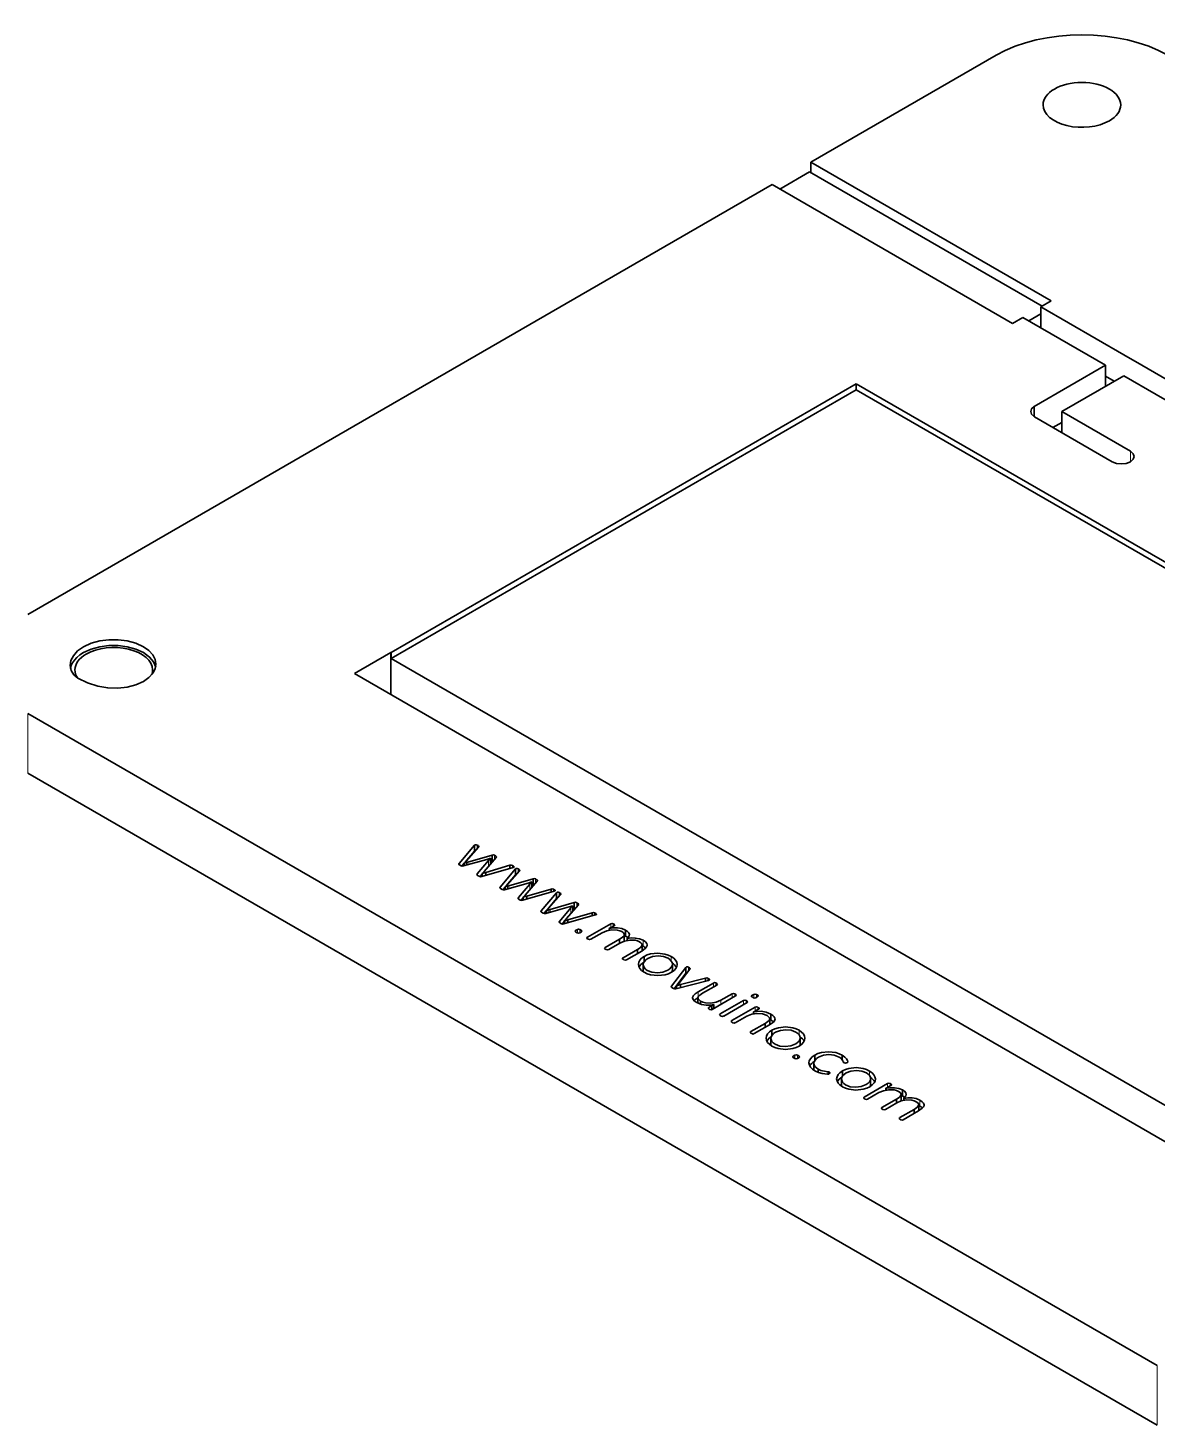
# Model space of a CAD drawing. Extents: x 465 to 886, y 287 to 578.
# Drawn here: x 671.7 to 718.2, y 503 to 560.5 of the extents above; entities that cross this region are included whole.
import ezdxf

# ---------------------------------------------------------------- set-up
doc = ezdxf.new("R2010")
doc.units = 0

msp = doc.modelspace()

# ---------------------------------------------------------------- linework, layer by layer
at = {"color": 7, "lineweight": 35, "ltscale": 0.219944}
msp.add_line((703.908, 554.997), (711.527, 559.396), dxfattribs=at)
at = {"color": 7, "lineweight": 35, "ltscale": 0.035399}
msp.add_line((703.848, 554.595), (702.622, 553.887), dxfattribs=at)
at = {"color": 7, "lineweight": 35, "ltscale": 0.27649}
msp.add_line((713.426, 549.065), (703.848, 554.595), dxfattribs=at)
at = {"color": 7, "lineweight": 35, "ltscale": 0.010909}
msp.add_line((703.908, 554.997), (703.908, 554.561), dxfattribs=at)
at = {"color": 7, "lineweight": 35, "ltscale": 0.285674}
msp.add_line((703.908, 554.997), (713.804, 549.284), dxfattribs=at)
at = {"color": 7, "lineweight": 35}
for p, q in [((671.66, 536.379), (702.304, 554.071)), ((717.534, 546.636), (736.201, 535.858)), ((736.201, 534.994), (716.785, 546.204)), ((705.775, 545.871), (686.614, 534.808)), ((705.775, 545.626), (686.614, 534.563)), ((733.275, 529.994), (705.775, 545.871)), ((733.275, 529.749), (705.775, 545.626)), ((722.298, 513.961), (686.614, 534.563)), ((721.005, 513.22), (685.109, 533.945)), ((718.16, 505.45), (671.66, 532.296)), ((718.16, 503.001), (671.66, 529.847))]:
    msp.add_line(p, q, dxfattribs=at)
at = {"color": 7, "lineweight": 35, "ltscale": 0.285676}
msp.add_line((712.2, 548.357), (702.304, 554.071), dxfattribs=at)
at = {"color": 7, "lineweight": 35, "ltscale": 0.012356}
msp.add_line((713.804, 549.284), (713.376, 549.036), dxfattribs=at)
at = {"color": 7, "lineweight": 35, "ltscale": 0.098424}
for p, q in [((713.376, 549.036), (716.785, 547.068)), ((716.037, 546.636), (712.628, 548.604))]:
    msp.add_line(p, q, dxfattribs=at)
at = {"color": 7, "lineweight": 35, "ltscale": 0.021603}
for p, q in [((713.376, 549.036), (713.376, 548.172)), ((716.785, 547.068), (717.534, 546.636)), ((716.037, 546.636), (716.037, 545.772)), ((714.233, 544.73), (714.233, 543.866))]:
    msp.add_line(p, q, dxfattribs=at)
at = {"color": 7, "lineweight": 35, "ltscale": 0.012341}
msp.add_line((712.628, 548.604), (712.2, 548.357), dxfattribs=at)
at = {"color": 7, "lineweight": 35, "ltscale": 0.014459}
msp.add_line((713.376, 548.751), (712.875, 548.461), dxfattribs=at)
at = {"color": 7, "lineweight": 35, "ltscale": 0.084677}
msp.add_line((713.104, 544.942), (716.037, 546.636), dxfattribs=at)
at = {"color": 7, "lineweight": 35, "ltscale": 0.073691}
msp.add_line((716.785, 546.204), (714.233, 544.73), dxfattribs=at)
at = {"color": 7, "lineweight": 35, "ltscale": 0.010455}
msp.add_line((716.037, 546.19), (716.399, 545.981), dxfattribs=at)
at = {"color": 7, "lineweight": 35, "ltscale": 0.006123}
for p, q in [((705.775, 545.871), (705.775, 545.626)), ((686.614, 534.808), (686.614, 534.563)), ((690.051, 526.873), (690.051, 526.628)), ((690.775, 526.469), (690.775, 526.224)), ((691.743, 525.896), (691.743, 525.651)), ((692.467, 525.493), (692.467, 525.248)), ((693.434, 524.92), (693.434, 524.675)), ((694.159, 524.516), (694.159, 524.271)), ((696.22, 523.194), (696.22, 522.949)), ((696.271, 523.38), (696.271, 523.135)), ((698.198, 521.981), (698.198, 521.736)), ((698.756, 521.845), (698.756, 521.6)), ((702.259, 518.916), (702.259, 518.671)), ((704.027, 517.897), (704.027, 517.652)), ((705.162, 517.24), (705.162, 516.995)), ((706.364, 517.266), (706.364, 517.021)), ((707.67, 516.799), (707.67, 516.554)), ((708.347, 516.191), (708.347, 515.946))]:
    msp.add_line(p, q, dxfattribs=at)
at = {"color": 7, "lineweight": 35, "ltscale": 0.010617}
msp.add_line((713.105, 544.942), (713.105, 544.517), dxfattribs=at)
at = {"color": 7, "lineweight": 35, "ltscale": 0.092495}
msp.add_line((716.314, 542.664), (713.11, 544.514), dxfattribs=at)
at = {"color": 7, "lineweight": 35, "ltscale": 0.010443}
msp.add_line((714.233, 544.284), (713.871, 544.075), dxfattribs=at)
at = {"color": 7, "lineweight": 35, "ltscale": 0.081694}
msp.add_line((714.233, 544.73), (717.063, 543.096), dxfattribs=at)
at = {"color": 7, "lineweight": 13, "ltscale": 0.010802}
msp.add_line((717.063, 543.096), (717.063, 542.664), dxfattribs=at)
at = {"color": 7, "lineweight": 35, "ltscale": 0.043305}
msp.add_line((685.109, 533.945), (686.609, 534.811), dxfattribs=at)
at = {"color": 7, "lineweight": 35, "ltscale": 0.043304}
msp.add_line((686.609, 534.811), (686.609, 533.079), dxfattribs=at)
at = {"color": 7, "lineweight": 35, "ltscale": 0.000139491}
msp.add_line((686.609, 534.811), (686.614, 534.808), dxfattribs=at)
at = {"color": 7, "lineweight": 13, "ltscale": 0.061237}
for p, q in [((671.66, 529.847), (671.66, 532.296)), ((718.16, 503.001), (718.16, 505.45))]:
    msp.add_line(p, q, dxfattribs=at)
at = {"color": 7, "lineweight": 35, "ltscale": 0.024536}
for p, q in [((689.413, 526.127), (690.051, 526.873)), ((692.796, 524.174), (693.434, 524.92))]:
    msp.add_line(p, q, dxfattribs=at)
at = {"color": 7, "lineweight": 35, "ltscale": 0.01475}
for p, q in [((689.667, 526.18), (690.051, 526.628)), ((691.359, 525.203), (691.743, 525.651))]:
    msp.add_line(p, q, dxfattribs=at)
at = {"color": 7, "lineweight": 35, "ltscale": 0.019187}
msp.add_line((690.214, 526.796), (689.706, 526.22), dxfattribs=at)
at = {"color": 7, "lineweight": 35, "ltscale": 0.025992}
for p, q in [((689.777, 526.18), (690.775, 526.469)), ((691.468, 525.203), (692.467, 525.493)), ((693.16, 524.226), (694.159, 524.516))]:
    msp.add_line(p, q, dxfattribs=at)
at = {"color": 7, "lineweight": 13, "ltscale": 0.003828}
msp.add_line((690.155, 526.882), (690.155, 526.728), dxfattribs=at)
at = {"color": 7, "lineweight": 35, "ltscale": 0.001286}
for p, q in [((690.155, 526.882), (690.199, 526.856)), ((691.615, 526.039), (691.659, 526.013))]:
    msp.add_line(p, q, dxfattribs=at)
at = {"color": 7, "lineweight": 13, "ltscale": 0.001923}
for p, q in [((690.199, 526.856), (690.199, 526.779)), ((691.891, 525.879), (691.891, 525.802)), ((693.583, 524.902), (693.583, 524.826))]:
    msp.add_line(p, q, dxfattribs=at)
at = {"color": 7, "lineweight": 35, "ltscale": 0.019103}
for p, q in [((690.945, 526.371), (690.444, 525.794)), ((694.329, 524.418), (693.827, 523.841))]:
    msp.add_line(p, q, dxfattribs=at)
at = {"color": 7, "lineweight": 35, "ltscale": 0.003899}
for p, q in [((690.712, 526.337), (690.563, 526.29)), ((692.403, 525.36), (692.255, 525.313)), ((694.095, 524.383), (693.946, 524.337))]:
    msp.add_line(p, q, dxfattribs=at)
at = {"color": 7, "lineweight": 35, "ltscale": 0.000118293}
for p, q in [((690.716, 526.334), (690.712, 526.337)), ((699.908, 520.308), (699.904, 520.311))]:
    msp.add_line(p, q, dxfattribs=at)
at = {"color": 7, "lineweight": 35, "ltscale": 0.005678}
for p, q in [((690.716, 526.334), (690.716, 526.107)), ((692.408, 525.358), (692.408, 525.13))]:
    msp.add_line(p, q, dxfattribs=at)
at = {"color": 7, "lineweight": 35, "ltscale": 0.00147}
msp.add_line((690.878, 526.459), (690.928, 526.43), dxfattribs=at)
at = {"color": 7, "lineweight": 13, "ltscale": 0.004155}
for p, q in [((690.878, 526.459), (690.878, 526.293)), ((692.569, 525.483), (692.569, 525.316)), ((694.261, 524.506), (694.261, 524.34))]:
    msp.add_line(p, q, dxfattribs=at)
at = {"color": 7, "lineweight": 13, "ltscale": 0.001956}
for p, q in [((690.928, 526.43), (690.928, 526.352)), ((692.62, 525.453), (692.62, 525.375))]:
    msp.add_line(p, q, dxfattribs=at)
at = {"color": 7, "lineweight": 13, "ltscale": 0.001222}
for p, q in [((689.413, 526.127), (689.413, 526.078)), ((691.105, 525.15), (691.105, 525.101)), ((692.796, 524.174), (692.796, 524.125))]:
    msp.add_line(p, q, dxfattribs=at)
at = {"color": 7, "lineweight": 35, "ltscale": 0.001905}
msp.add_line((689.496, 526.028), (689.43, 526.066), dxfattribs=at)
at = {"color": 7, "lineweight": 35, "ltscale": 0.003734}
for p, q in [((689.527, 526.015), (689.624, 526.129)), ((692.91, 524.062), (693.007, 524.175))]:
    msp.add_line(p, q, dxfattribs=at)
at = {"color": 7, "lineweight": 35, "ltscale": 0.025004}
for p, q in [((690.563, 526.29), (689.6, 526.019)), ((692.255, 525.313), (691.292, 525.042)), ((693.946, 524.337), (692.983, 524.066))]:
    msp.add_line(p, q, dxfattribs=at)
at = {"color": 7, "lineweight": 35, "ltscale": 0.002961}
for p, q in [((689.706, 526.22), (689.624, 526.136)), ((691.398, 525.243), (691.315, 525.159))]:
    msp.add_line(p, q, dxfattribs=at)
at = {"color": 7, "lineweight": 35, "ltscale": 0.000119614}
for p, q in [((689.624, 526.136), (689.628, 526.133)), ((690.363, 525.709), (690.367, 525.706)), ((692.408, 525.358), (692.403, 525.36)), ((693.007, 524.182), (693.011, 524.18)), ((693.747, 523.755), (693.751, 523.753))]:
    msp.add_line(p, q, dxfattribs=at)
at = {"color": 7, "lineweight": 35, "ltscale": 0.002748}
for p, q in [((689.624, 526.136), (689.624, 526.026)), ((693.007, 524.182), (693.007, 524.072))]:
    msp.add_line(p, q, dxfattribs=at)
at = {"color": 7, "lineweight": 35, "ltscale": 0.002532}
msp.add_line((689.628, 526.133), (689.724, 526.164), dxfattribs=at)
at = {"color": 7, "lineweight": 35, "ltscale": 0.00266}
for p, q in [((689.628, 526.133), (689.628, 526.027)), ((693.011, 524.18), (693.011, 524.073))]:
    msp.add_line(p, q, dxfattribs=at)
at = {"color": 7, "lineweight": 35, "ltscale": 0.001366}
for p, q in [((689.724, 526.164), (689.777, 526.18)), ((691.416, 525.188), (691.468, 525.203))]:
    msp.add_line(p, q, dxfattribs=at)
at = {"color": 7, "lineweight": 13, "ltscale": 0.00276}
for p, q in [((689.724, 526.164), (689.724, 526.054)), ((693.108, 524.211), (693.108, 524.101))]:
    msp.add_line(p, q, dxfattribs=at)
at = {"color": 7, "lineweight": 13, "ltscale": 0.002776}
for p, q in [((689.777, 526.18), (689.777, 526.069)), ((691.468, 525.203), (691.468, 525.092)), ((693.16, 524.226), (693.16, 524.115))]:
    msp.add_line(p, q, dxfattribs=at)
at = {"color": 7, "lineweight": 35, "ltscale": 0.018182}
for p, q in [((690.165, 525.693), (690.633, 526.25)), ((691.857, 524.716), (692.325, 525.273)), ((693.549, 523.739), (694.016, 524.296))]:
    msp.add_line(p, q, dxfattribs=at)
at = {"color": 7, "lineweight": 35, "ltscale": 0.033587}
for p, q in [((691.642, 525.954), (690.35, 525.586)), ((693.334, 524.977), (692.042, 524.609)), ((695.026, 524.001), (693.734, 523.632))]:
    msp.add_line(p, q, dxfattribs=at)
at = {"color": 7, "lineweight": 35, "ltscale": 0.001939}
for p, q in [((690.417, 525.764), (690.363, 525.709)), ((693.801, 523.811), (693.747, 523.755))]:
    msp.add_line(p, q, dxfattribs=at)
at = {"color": 7, "lineweight": 35, "ltscale": 0.001007}
for p, q in [((690.444, 525.794), (690.417, 525.764)), ((693.827, 523.841), (693.801, 523.811))]:
    msp.add_line(p, q, dxfattribs=at)
at = {"color": 7, "lineweight": 35, "ltscale": 0.025971}
for p, q in [((690.514, 525.754), (691.511, 526.047)), ((692.206, 524.777), (693.202, 525.07)), ((693.897, 523.801), (694.894, 524.094))]:
    msp.add_line(p, q, dxfattribs=at)
at = {"color": 7, "lineweight": 13, "ltscale": 0.006123}
for p, q in [((690.633, 526.25), (690.633, 526.005)), ((692.325, 525.273), (692.325, 525.028)), ((694.016, 524.296), (694.016, 524.051)), ((708.396, 516.379), (708.396, 516.134))]:
    msp.add_line(p, q, dxfattribs=at)
at = {"color": 7, "lineweight": 35, "ltscale": 0.001547}
msp.add_line((690.716, 526.207), (690.775, 526.224), dxfattribs=at)
at = {"color": 7, "lineweight": 35, "ltscale": 0.024537}
msp.add_line((691.105, 525.15), (691.743, 525.896), dxfattribs=at)
at = {"color": 7, "lineweight": 35, "ltscale": 0.019186}
for p, q in [((691.906, 525.819), (691.398, 525.243)), ((693.598, 524.842), (693.09, 524.267))]:
    msp.add_line(p, q, dxfattribs=at)
at = {"color": 7, "lineweight": 35, "ltscale": 0.00327}
for p, q in [((691.511, 526.047), (691.511, 525.916)), ((693.202, 525.07), (693.202, 524.94)), ((694.894, 524.094), (694.894, 523.963))]:
    msp.add_line(p, q, dxfattribs=at)
at = {"color": 7, "lineweight": 13, "ltscale": 0.002309}
for p, q in [((691.615, 526.039), (691.615, 525.946)), ((694.998, 524.085), (694.998, 523.993))]:
    msp.add_line(p, q, dxfattribs=at)
at = {"color": 7, "lineweight": 13, "ltscale": 0.001314}
for p, q in [((691.659, 526.013), (691.659, 525.96)), ((693.351, 525.036), (693.351, 524.983)), ((695.043, 524.059), (695.043, 524.007))]:
    msp.add_line(p, q, dxfattribs=at)
at = {"color": 7, "lineweight": 13, "ltscale": 0.00383}
for p, q in [((691.847, 525.905), (691.847, 525.752)), ((693.538, 524.928), (693.538, 524.775))]:
    msp.add_line(p, q, dxfattribs=at)
at = {"color": 7, "lineweight": 35, "ltscale": 0.001287}
for p, q in [((691.847, 525.905), (691.891, 525.879)), ((693.538, 524.928), (693.583, 524.902)), ((694.998, 524.085), (695.043, 524.059))]:
    msp.add_line(p, q, dxfattribs=at)
at = {"color": 7, "lineweight": 35, "ltscale": 0.001241}
for p, q in [((690.165, 525.693), (690.165, 525.643)), ((693.549, 523.739), (693.549, 523.69))]:
    msp.add_line(p, q, dxfattribs=at)
at = {"color": 7, "lineweight": 35, "ltscale": 0.001899}
for p, q in [((690.246, 525.594), (690.18, 525.633)), ((693.63, 523.641), (693.564, 523.679))]:
    msp.add_line(p, q, dxfattribs=at)
at = {"color": 7, "lineweight": 35, "ltscale": 0.003318}
for p, q in [((690.278, 525.582), (690.363, 525.683)), ((691.97, 524.605), (692.055, 524.707)), ((693.661, 523.628), (693.747, 523.73))]:
    msp.add_line(p, q, dxfattribs=at)
at = {"color": 7, "lineweight": 35, "ltscale": 0.002977}
for p, q in [((690.363, 525.709), (690.363, 525.589)), ((693.747, 523.755), (693.747, 523.636))]:
    msp.add_line(p, q, dxfattribs=at)
at = {"color": 7, "lineweight": 35, "ltscale": 0.002888}
for p, q in [((690.367, 525.706), (690.367, 525.591)), ((693.751, 523.753), (693.751, 523.637))]:
    msp.add_line(p, q, dxfattribs=at)
at = {"color": 7, "lineweight": 35, "ltscale": 0.00304}
for p, q in [((690.514, 525.754), (690.514, 525.632)), ((692.206, 524.777), (692.206, 524.656)), ((693.897, 523.801), (693.897, 523.679))]:
    msp.add_line(p, q, dxfattribs=at)
at = {"color": 7, "lineweight": 35, "ltscale": 0.002533}
msp.add_line((691.32, 525.156), (691.416, 525.188), dxfattribs=at)
at = {"color": 7, "lineweight": 13, "ltscale": 0.002762}
msp.add_line((691.416, 525.188), (691.416, 525.077), dxfattribs=at)
at = {"color": 7, "lineweight": 35, "ltscale": 0.019102}
msp.add_line((692.637, 525.394), (692.136, 524.818), dxfattribs=at)
at = {"color": 7, "lineweight": 35, "ltscale": 0.001546}
for p, q in [((692.408, 525.23), (692.467, 525.248)), ((694.099, 524.254), (694.159, 524.271))]:
    msp.add_line(p, q, dxfattribs=at)
at = {"color": 7, "lineweight": 35, "ltscale": 0.001469}
for p, q in [((692.569, 525.483), (692.62, 525.453)), ((694.261, 524.506), (694.312, 524.477))]:
    msp.add_line(p, q, dxfattribs=at)
at = {"color": 7, "lineweight": 35, "ltscale": 0.001906}
for p, q in [((691.188, 525.051), (691.122, 525.089)), ((692.879, 524.074), (692.813, 524.112))]:
    msp.add_line(p, q, dxfattribs=at)
at = {"color": 7, "lineweight": 35, "ltscale": 0.003733}
msp.add_line((691.218, 525.038), (691.315, 525.152), dxfattribs=at)
at = {"color": 7, "lineweight": 35, "ltscale": 0.00012038}
for p, q in [((691.315, 525.159), (691.32, 525.156)), ((692.055, 524.732), (692.059, 524.729)), ((694.099, 524.381), (694.095, 524.383))]:
    msp.add_line(p, q, dxfattribs=at)
at = {"color": 7, "lineweight": 35, "ltscale": 0.00275}
msp.add_line((691.315, 525.159), (691.315, 525.049), dxfattribs=at)
at = {"color": 7, "lineweight": 35, "ltscale": 0.002658}
msp.add_line((691.32, 525.156), (691.32, 525.05), dxfattribs=at)
at = {"color": 7, "lineweight": 35, "ltscale": 0.001239}
msp.add_line((691.857, 524.716), (691.857, 524.666), dxfattribs=at)
at = {"color": 7, "lineweight": 35, "ltscale": 0.001898}
msp.add_line((691.938, 524.618), (691.872, 524.656), dxfattribs=at)
at = {"color": 7, "lineweight": 35, "ltscale": 0.001938}
msp.add_line((692.109, 524.788), (692.055, 524.732), dxfattribs=at)
at = {"color": 7, "lineweight": 35, "ltscale": 0.002979}
msp.add_line((692.055, 524.732), (692.055, 524.613), dxfattribs=at)
at = {"color": 7, "lineweight": 35, "ltscale": 0.002887}
msp.add_line((692.059, 524.729), (692.059, 524.614), dxfattribs=at)
at = {"color": 7, "lineweight": 35, "ltscale": 0.001009}
msp.add_line((692.136, 524.818), (692.109, 524.788), dxfattribs=at)
at = {"color": 7, "lineweight": 35, "ltscale": 0.014751}
msp.add_line((693.051, 524.226), (693.434, 524.675), dxfattribs=at)
at = {"color": 7, "lineweight": 35, "ltscale": 0.001288}
for p, q in [((693.307, 525.062), (693.351, 525.036)), ((699.661, 521.393), (699.706, 521.367))]:
    msp.add_line(p, q, dxfattribs=at)
at = {"color": 7, "lineweight": 13, "ltscale": 0.00231}
msp.add_line((693.307, 525.062), (693.307, 524.969), dxfattribs=at)
at = {"color": 7, "lineweight": 35, "ltscale": 0.002962}
msp.add_line((693.09, 524.267), (693.007, 524.182), dxfattribs=at)
at = {"color": 7, "lineweight": 35, "ltscale": 0.002534}
msp.add_line((693.011, 524.18), (693.108, 524.211), dxfattribs=at)
at = {"color": 7, "lineweight": 35, "ltscale": 0.001365}
msp.add_line((693.108, 524.211), (693.16, 524.226), dxfattribs=at)
at = {"color": 7, "lineweight": 35, "ltscale": 0.005676}
msp.add_line((694.099, 524.381), (694.099, 524.154), dxfattribs=at)
at = {"color": 7, "lineweight": 13, "ltscale": 0.001958}
msp.add_line((694.312, 524.477), (694.312, 524.398), dxfattribs=at)
at = {"color": 7, "lineweight": 35, "ltscale": 0.027791}
for p, q in [((694.699, 523.085), (695.661, 523.641)), ((700.805, 520.671), (699.842, 520.116)), ((700.171, 519.925), (701.134, 520.481)), ((701.279, 520.398), (700.316, 519.842)), ((700.645, 519.652), (701.608, 520.208))]:
    msp.add_line(p, q, dxfattribs=at)
at = {"color": 7, "lineweight": 13, "ltscale": 0.004099}
for p, q in [((695.661, 523.641), (695.661, 523.477)), ((701.608, 520.208), (701.608, 520.044)), ((707.06, 517.06), (707.06, 516.896))]:
    msp.add_line(p, q, dxfattribs=at)
at = {"color": 7, "lineweight": 35, "ltscale": 0.003558}
for p, q in [((695.804, 523.559), (695.68, 523.488)), ((699.702, 520.197), (699.825, 520.268))]:
    msp.add_line(p, q, dxfattribs=at)
at = {"color": 7, "lineweight": 13, "ltscale": 0.002574}
for p, q in [((695.768, 523.641), (695.768, 523.538)), ((701.714, 520.208), (701.714, 520.105)), ((707.166, 517.06), (707.166, 516.957))]:
    msp.add_line(p, q, dxfattribs=at)
at = {"color": 7, "lineweight": 35, "ltscale": 0.001105}
for p, q in [((695.768, 523.641), (695.806, 523.619)), ((696.206, 522.154), (696.167, 522.176)), ((701.714, 520.208), (701.753, 520.185)), ((707.166, 517.06), (707.204, 517.038))]:
    msp.add_line(p, q, dxfattribs=at)
at = {"color": 7, "lineweight": 13, "ltscale": 0.001469}
for p, q in [((695.806, 523.619), (695.806, 523.56)), ((701.478, 520.685), (701.478, 520.626))]:
    msp.add_line(p, q, dxfattribs=at)
at = {"color": 7, "lineweight": 35, "ltscale": 0.002025}
msp.add_line((694.284, 523.263), (694.214, 523.304), dxfattribs=at)
at = {"color": 7, "lineweight": 35, "ltscale": 0.00209}
msp.add_line((694.216, 523.364), (694.289, 523.405), dxfattribs=at)
at = {"color": 7, "lineweight": 13, "ltscale": 0.001534}
for p, q in [((694.216, 523.364), (694.216, 523.302)), ((695.434, 522.661), (695.434, 522.599)), ((696.167, 522.237), (696.167, 522.176)), ((700.033, 521.178), (700.033, 521.117)), ((701.43, 519.199), (701.43, 519.138)), ((706.097, 516.504), (706.097, 516.443)), ((707.565, 515.657), (707.565, 515.595))]:
    msp.add_line(p, q, dxfattribs=at)
at = {"color": 7, "lineweight": 13, "ltscale": 0.003619}
for p, q in [((694.289, 523.405), (694.289, 523.261)), ((703.249, 518.232), (703.249, 518.087))]:
    msp.add_line(p, q, dxfattribs=at)
at = {"color": 7, "lineweight": 35, "ltscale": 0.002089}
for p, q in [((694.461, 523.306), (694.389, 523.264)), ((703.177, 518.19), (703.249, 518.232)), ((703.421, 518.133), (703.349, 518.091))]:
    msp.add_line(p, q, dxfattribs=at)
at = {"color": 7, "lineweight": 13, "ltscale": 0.003503}
for p, q in [((694.391, 523.405), (694.391, 523.265)), ((703.351, 518.232), (703.351, 518.092))]:
    msp.add_line(p, q, dxfattribs=at)
at = {"color": 7, "lineweight": 35, "ltscale": 0.002026}
for p, q in [((694.391, 523.405), (694.461, 523.365)), ((703.351, 518.232), (703.421, 518.192))]:
    msp.add_line(p, q, dxfattribs=at)
at = {"color": 7, "lineweight": 13, "ltscale": 0.001477}
for p, q in [((694.461, 523.365), (694.461, 523.306)), ((703.421, 518.192), (703.421, 518.133))]:
    msp.add_line(p, q, dxfattribs=at)
at = {"color": 7, "lineweight": 13, "ltscale": 0.001532}
for p, q in [((694.699, 523.085), (694.699, 523.024)), ((699.702, 520.197), (699.702, 520.135)), ((700.171, 519.925), (700.171, 519.864)), ((700.645, 519.652), (700.645, 519.59)), ((703.177, 518.19), (703.177, 518.129)), ((706.832, 516.08), (706.832, 516.019))]:
    msp.add_line(p, q, dxfattribs=at)
at = {"color": 7, "lineweight": 35, "ltscale": 0.001168}
for p, q in [((694.739, 523), (694.699, 523.024)), ((699.993, 521.202), (700.033, 521.178)), ((701.24, 520.481), (701.281, 520.458)), ((706.137, 516.42), (706.097, 516.443))]:
    msp.add_line(p, q, dxfattribs=at)
at = {"color": 7, "lineweight": 35, "ltscale": 0.013375}
msp.add_line((695.306, 523.269), (694.843, 523.002), dxfattribs=at)
at = {"color": 7, "lineweight": 35, "ltscale": 0.017059}
msp.add_line((695.434, 522.661), (696.025, 523.002), dxfattribs=at)
at = {"color": 7, "lineweight": 35, "ltscale": 0.000127189}
for p, q in [((695.595, 523.448), (695.6, 523.446)), ((696.333, 523.035), (696.337, 523.032)), ((698.367, 521.085), (698.371, 521.083)), ((706.994, 516.868), (706.998, 516.865))]:
    msp.add_line(p, q, dxfattribs=at)
at = {"color": 7, "lineweight": 35, "ltscale": 0.001941}
for p, q in [((695.595, 523.448), (695.595, 523.371)), ((706.994, 516.868), (706.994, 516.79))]:
    msp.add_line(p, q, dxfattribs=at)
at = {"color": 7, "lineweight": 35, "ltscale": 0.001857}
msp.add_line((695.6, 523.446), (695.6, 523.372), dxfattribs=at)
at = {"color": 7, "lineweight": 35, "ltscale": 0.004176}
for p, q in [((696.025, 523.002), (696.025, 522.835)), ((696.758, 522.578), (696.758, 522.411))]:
    msp.add_line(p, q, dxfattribs=at)
at = {"color": 7, "lineweight": 35, "ltscale": 0.001439}
msp.add_line((696.22, 523.161), (696.271, 523.135), dxfattribs=at)
at = {"color": 7, "lineweight": 35, "ltscale": 0.002151}
for p, q in [((696.333, 523.035), (696.333, 522.949)), ((707.731, 516.454), (707.731, 516.368))]:
    msp.add_line(p, q, dxfattribs=at)
at = {"color": 7, "lineweight": 35, "ltscale": 0.002068}
msp.add_line((696.337, 523.032), (696.337, 522.95), dxfattribs=at)
at = {"color": 7, "lineweight": 13, "ltscale": 0.006125}
msp.add_line((696.998, 522.96), (696.998, 522.715), dxfattribs=at)
at = {"color": 7, "lineweight": 35, "ltscale": 0.001159}
for p, q in [((695.474, 522.576), (695.434, 522.599)), ((701.468, 519.116), (701.428, 519.139)), ((706.872, 515.995), (706.832, 516.018))]:
    msp.add_line(p, q, dxfattribs=at)
at = {"color": 7, "lineweight": 35, "ltscale": 0.013376}
for p, q in [((696.042, 522.845), (695.579, 522.577)), ((706.705, 516.688), (706.241, 516.421))]:
    msp.add_line(p, q, dxfattribs=at)
at = {"color": 7, "lineweight": 35, "ltscale": 0.01706}
for p, q in [((696.167, 522.237), (696.758, 522.578)), ((707.565, 515.657), (708.156, 515.998))]:
    msp.add_line(p, q, dxfattribs=at)
at = {"color": 7, "lineweight": 35, "ltscale": 0.018101}
msp.add_line((696.939, 522.516), (696.312, 522.154), dxfattribs=at)
at = {"color": 7, "lineweight": 35, "ltscale": 0.006125}
for p, q in [((696.949, 522.772), (696.949, 522.527)), ((696.996, 521.954), (696.996, 521.709)), ((702.21, 519.728), (702.21, 519.483)), ((702.256, 519.924), (702.256, 519.679)), ((703.461, 518.942), (703.461, 518.697)), ((707.618, 516.613), (707.618, 516.368))]:
    msp.add_line(p, q, dxfattribs=at)
at = {"color": 7, "lineweight": 35, "ltscale": 0.001391}
for p, q in [((696.949, 522.74), (696.998, 522.715)), ((708.347, 516.16), (708.396, 516.134))]:
    msp.add_line(p, q, dxfattribs=at)
at = {"color": 7, "lineweight": 35, "ltscale": 0.00013588}
for p, q in [((696.949, 522.521), (696.949, 522.527)), ((708.347, 515.941), (708.347, 515.946))]:
    msp.add_line(p, q, dxfattribs=at)
at = {"color": 7, "lineweight": 35, "ltscale": 0.000688914}
msp.add_line((697.167, 522.766), (697.164, 522.739), dxfattribs=at)
at = {"color": 7, "lineweight": 35, "ltscale": 0.005429}
for p, q in [((697.036, 522.297), (697.036, 522.08)), ((702.299, 519.259), (702.299, 519.042)), ((705.202, 517.583), (705.202, 517.366))]:
    msp.add_line(p, q, dxfattribs=at)
at = {"color": 7, "lineweight": 13, "ltscale": 0.004646}
for p, q in [((698.154, 522.293), (698.154, 522.107)), ((703.417, 519.254), (703.417, 519.069)), ((706.32, 517.578), (706.32, 517.393))]:
    msp.add_line(p, q, dxfattribs=at)
at = {"color": 7, "lineweight": 35, "ltscale": 0.024385}
msp.add_line((698.161, 521.072), (698.756, 521.845), dxfattribs=at)
at = {"color": 7, "lineweight": 35, "ltscale": 0.018719}
msp.add_line((698.92, 521.772), (698.46, 521.181), dxfattribs=at)
at = {"color": 7, "lineweight": 13, "ltscale": 0.004109}
msp.add_line((698.858, 521.857), (698.858, 521.693), dxfattribs=at)
at = {"color": 7, "lineweight": 35, "ltscale": 0.001352}
msp.add_line((698.858, 521.857), (698.905, 521.83), dxfattribs=at)
at = {"color": 7, "lineweight": 13, "ltscale": 0.001927}
msp.add_line((698.905, 521.83), (698.905, 521.753), dxfattribs=at)
at = {"color": 7, "lineweight": 35, "ltscale": 0.020017}
msp.add_line((698.267, 520.965), (698.756, 521.6), dxfattribs=at)
at = {"color": 7, "lineweight": 35, "ltscale": 0.034556}
msp.add_line((699.687, 521.307), (698.348, 520.964), dxfattribs=at)
at = {"color": 7, "lineweight": 35, "ltscale": 0.026412}
msp.add_line((698.539, 521.135), (699.562, 521.402), dxfattribs=at)
at = {"color": 7, "lineweight": 35, "ltscale": 0.018093}
msp.add_line((699.262, 520.839), (699.889, 521.2), dxfattribs=at)
at = {"color": 7, "lineweight": 35, "ltscale": 0.003169}
msp.add_line((699.562, 521.402), (699.562, 521.275), dxfattribs=at)
at = {"color": 7, "lineweight": 13, "ltscale": 0.002313}
msp.add_line((699.661, 521.393), (699.661, 521.3), dxfattribs=at)
at = {"color": 7, "lineweight": 13, "ltscale": 0.001347}
msp.add_line((699.706, 521.367), (699.706, 521.313), dxfattribs=at)
at = {"color": 7, "lineweight": 13, "ltscale": 0.004176}
for p, q in [((699.889, 521.2), (699.889, 521.033)), ((700.66, 520.755), (700.66, 520.588)), ((700.201, 520.49), (700.201, 520.323))]:
    msp.add_line(p, q, dxfattribs=at)
at = {"color": 7, "lineweight": 13, "ltscale": 0.002701}
msp.add_line((699.993, 521.202), (699.993, 521.094), dxfattribs=at)
at = {"color": 7, "lineweight": 35, "ltscale": 0.001083}
msp.add_line((698.161, 521.072), (698.161, 521.028), dxfattribs=at)
at = {"color": 7, "lineweight": 35, "ltscale": 0.002018}
msp.add_line((698.25, 520.973), (698.18, 521.014), dxfattribs=at)
at = {"color": 7, "lineweight": 35, "ltscale": 0.002916}
msp.add_line((698.367, 521.085), (698.367, 520.969), dxfattribs=at)
at = {"color": 7, "lineweight": 35, "ltscale": 0.002824}
msp.add_line((698.371, 521.083), (698.371, 520.97), dxfattribs=at)
at = {"color": 7, "lineweight": 35, "ltscale": 0.003069}
msp.add_line((698.539, 521.135), (698.539, 521.013), dxfattribs=at)
at = {"color": 7, "lineweight": 35, "ltscale": 0.005469}
msp.add_line((699.251, 520.587), (699.251, 520.368), dxfattribs=at)
at = {"color": 7, "lineweight": 13, "ltscale": 0.005249}
msp.add_line((699.262, 520.839), (699.262, 520.629), dxfattribs=at)
at = {"color": 7, "lineweight": 35, "ltscale": 0.01699}
msp.add_line((700.033, 521.117), (699.445, 520.777), dxfattribs=at)
at = {"color": 7, "lineweight": 35, "ltscale": 0.013248}
msp.add_line((700.201, 520.49), (700.66, 520.755), dxfattribs=at)
at = {"color": 7, "lineweight": 35, "ltscale": 0.001161}
msp.add_line((700.766, 520.755), (700.807, 520.732), dxfattribs=at)
at = {"color": 7, "lineweight": 13, "ltscale": 0.002637}
for p, q in [((700.766, 520.755), (700.766, 520.649)), ((701.24, 520.481), (701.24, 520.376))]:
    msp.add_line(p, q, dxfattribs=at)
at = {"color": 7, "lineweight": 13, "ltscale": 0.001479}
msp.add_line((700.807, 520.732), (700.807, 520.672), dxfattribs=at)
at = {"color": 7, "lineweight": 35, "ltscale": 0.002208}
for p, q in [((701.478, 520.685), (701.555, 520.729)), ((701.71, 520.64), (701.633, 520.595))]:
    msp.add_line(p, q, dxfattribs=at)
at = {"color": 7, "lineweight": 35, "ltscale": 0.001533}
for p, q in [((701.532, 520.595), (701.479, 520.626)), ((701.659, 520.73), (701.712, 520.7))]:
    msp.add_line(p, q, dxfattribs=at)
at = {"color": 7, "lineweight": 13, "ltscale": 0.003601}
msp.add_line((701.555, 520.729), (701.555, 520.585), dxfattribs=at)
at = {"color": 7, "lineweight": 13, "ltscale": 0.003003}
msp.add_line((701.659, 520.73), (701.659, 520.61), dxfattribs=at)
at = {"color": 7, "lineweight": 13, "ltscale": 0.001471}
for p, q in [((701.712, 520.7), (701.712, 520.641)), ((701.281, 520.458), (701.281, 520.399)), ((701.753, 520.185), (701.753, 520.127)), ((707.204, 517.038), (707.204, 516.979))]:
    msp.add_line(p, q, dxfattribs=at)
at = {"color": 7, "lineweight": 35, "ltscale": 0.003357}
msp.add_line((699.36, 520.46), (699.36, 520.326), dxfattribs=at)
at = {"color": 7, "lineweight": 35, "ltscale": 0.001104}
msp.add_line((699.738, 520.115), (699.7, 520.137), dxfattribs=at)
at = {"color": 7, "lineweight": 35, "ltscale": 0.004012}
msp.add_line((699.825, 520.268), (699.825, 520.107), dxfattribs=at)
at = {"color": 7, "lineweight": 35, "ltscale": 0.003868}
msp.add_line((699.908, 520.308), (699.908, 520.154), dxfattribs=at)
at = {"color": 7, "lineweight": 13, "ltscale": 0.00417}
msp.add_line((701.134, 520.481), (701.134, 520.314), dxfattribs=at)
at = {"color": 7, "lineweight": 35, "ltscale": 0.000126427}
msp.add_line((701.542, 520.015), (701.547, 520.013), dxfattribs=at)
at = {"color": 7, "lineweight": 35, "ltscale": 0.001942}
msp.add_line((701.542, 520.015), (701.542, 519.937), dxfattribs=at)
at = {"color": 7, "lineweight": 35, "ltscale": 0.001862}
msp.add_line((701.547, 520.013), (701.547, 519.938), dxfattribs=at)
at = {"color": 7, "lineweight": 35, "ltscale": 0.003559}
for p, q in [((701.75, 520.125), (701.627, 520.054)), ((707.202, 516.978), (707.079, 516.907))]:
    msp.add_line(p, q, dxfattribs=at)
at = {"color": 7, "lineweight": 35, "ltscale": 0.001167}
for p, q in [((700.212, 519.841), (700.171, 519.864)), ((700.686, 519.567), (700.645, 519.59))]:
    msp.add_line(p, q, dxfattribs=at)
at = {"color": 7, "lineweight": 35, "ltscale": 0.013558}
msp.add_line((701.26, 519.84), (700.79, 519.568), dxfattribs=at)
at = {"color": 7, "lineweight": 35, "ltscale": 0.016996}
msp.add_line((701.43, 519.199), (702.018, 519.539), dxfattribs=at)
at = {"color": 7, "lineweight": 35, "ltscale": 0.018102}
for p, q in [((702.201, 519.478), (701.574, 519.116)), ((708.337, 515.935), (707.71, 515.573))]:
    msp.add_line(p, q, dxfattribs=at)
at = {"color": 7, "lineweight": 35, "ltscale": 0.00417}
msp.add_line((702.018, 519.539), (702.018, 519.372), dxfattribs=at)
at = {"color": 7, "lineweight": 35, "ltscale": 0.001313}
msp.add_line((702.21, 519.704), (702.256, 519.679), dxfattribs=at)
at = {"color": 7, "lineweight": 35, "ltscale": 0.002024}
msp.add_line((703.244, 518.09), (703.174, 518.13), dxfattribs=at)
at = {"color": 7, "lineweight": 35, "ltscale": 0.005344}
msp.add_line((704.067, 518.231), (704.067, 518.017), dxfattribs=at)
at = {"color": 7, "lineweight": 35, "ltscale": 0.004607}
msp.add_line((705.189, 518.231), (705.189, 518.047), dxfattribs=at)
at = {"color": 7, "lineweight": 35, "ltscale": 0.000964677}
msp.add_line((705.357, 517.911), (705.319, 517.906), dxfattribs=at)
at = {"color": 7, "lineweight": 35, "ltscale": 0.000193444}
msp.add_line((705.423, 517.956), (705.424, 517.948), dxfattribs=at)
at = {"color": 7, "lineweight": 35, "ltscale": 0.000366211}
msp.add_line((705.423, 517.956), (705.423, 517.941), dxfattribs=at)
at = {"color": 7, "lineweight": 35, "ltscale": 0.003383}
msp.add_line((704.205, 517.655), (704.205, 517.52), dxfattribs=at)
at = {"color": 7, "lineweight": 35, "ltscale": 0.002527}
msp.add_line((704.62, 517.546), (704.62, 517.445), dxfattribs=at)
at = {"color": 7, "lineweight": 35, "ltscale": 0.000548708}
msp.add_line((704.677, 517.498), (704.671, 517.478), dxfattribs=at)
at = {"color": 7, "lineweight": 35, "ltscale": 0.000343255}
msp.add_line((704.68, 517.512), (704.677, 517.498), dxfattribs=at)
at = {"color": 7, "lineweight": 35, "ltscale": 0.027793}
msp.add_line((706.097, 516.504), (707.06, 517.06), dxfattribs=at)
at = {"color": 7, "lineweight": 35, "ltscale": 0.001855}
msp.add_line((706.998, 516.865), (706.998, 516.791), dxfattribs=at)
at = {"color": 7, "lineweight": 35, "ltscale": 0.001441}
msp.add_line((707.618, 516.58), (707.67, 516.554), dxfattribs=at)
at = {"color": 7, "lineweight": 35, "ltscale": 0.017061}
msp.add_line((706.832, 516.08), (707.423, 516.421), dxfattribs=at)
at = {"color": 7, "lineweight": 35, "ltscale": 0.013374}
msp.add_line((707.44, 516.264), (706.977, 515.996), dxfattribs=at)
at = {"color": 7, "lineweight": 35, "ltscale": 0.004178}
for p, q in [((707.423, 516.421), (707.423, 516.254)), ((708.156, 515.998), (708.156, 515.831))]:
    msp.add_line(p, q, dxfattribs=at)
at = {"color": 7, "lineweight": 35, "ltscale": 0.000125103}
msp.add_line((707.731, 516.454), (707.736, 516.452), dxfattribs=at)
at = {"color": 7, "lineweight": 35, "ltscale": 0.002069}
msp.add_line((707.736, 516.452), (707.736, 516.369), dxfattribs=at)
at = {"color": 7, "lineweight": 35, "ltscale": 0.000687591}
msp.add_line((708.566, 516.186), (708.562, 516.158), dxfattribs=at)
at = {"color": 7, "lineweight": 35, "ltscale": 0.001103}
msp.add_line((707.604, 515.573), (707.566, 515.595), dxfattribs=at)
at = {"color": 7, "lineweight": 35}
for points in [[(712.956, 544.729), (712.993, 544.842), (713.105, 544.942)], [(713.11, 544.514), (712.994, 544.615), (712.956, 544.729)], [(717.063, 543.096), (717.179, 542.995), (717.218, 542.88)], [(717.063, 542.664), (716.888, 542.597), (716.689, 542.575), (716.489, 542.597), (716.314, 542.664)], [(717.218, 542.88), (717.179, 542.765), (717.063, 542.664)], [(673.947, 535.047), (673.703, 534.872), (673.533, 534.678), (673.433, 534.477), (673.401, 534.276)], [(676.421, 535.047), (676.105, 535.192), (675.751, 535.289), (675.376, 535.337), (674.992, 535.337), (674.617, 535.289), (674.263, 535.192), (673.947, 535.047)], [(676.421, 534.802), (676.105, 534.947), (675.751, 535.044), (675.376, 535.092), (674.992, 535.092), (674.617, 535.044), (674.263, 534.947), (673.947, 534.802)], [(676.934, 534.333), (676.902, 534.526), (676.806, 534.713), (676.646, 534.889), (676.421, 535.047)], [(673.947, 534.802), (673.8, 534.706), (673.677, 534.603), (673.578, 534.495), (673.501, 534.383), (673.447, 534.269), (673.413, 534.155)], [(676.921, 534.21), (676.835, 534.423), (676.669, 534.623), (676.421, 534.802)], [(673.401, 534.276), (673.438, 534.071), (673.545, 533.891), (673.719, 533.75)], [(676.421, 533.618), (676.645, 533.777), (676.806, 533.953), (676.902, 534.14), (676.934, 534.333)], [(673.719, 533.75), (674.119, 533.556), (674.533, 533.424), (674.95, 533.353), (675.357, 533.339), (675.746, 533.38), (676.104, 533.474), (676.421, 533.618)], [(690.051, 526.873), (690.073, 526.89), (690.116, 526.896), (690.155, 526.882)], [(691.686, 525.985), (691.685, 525.981), (691.681, 525.974), (691.672, 525.967), (691.642, 525.954)], [(691.743, 525.896), (691.765, 525.913), (691.808, 525.92), (691.847, 525.905)], [(693.377, 525.008), (693.377, 525.004), (693.373, 524.997), (693.364, 524.99), (693.334, 524.977)], [(693.434, 524.92), (693.456, 524.937), (693.499, 524.943), (693.538, 524.928)], [(695.069, 524.031), (695.068, 524.027), (695.064, 524.02), (695.056, 524.013), (695.026, 524.001)], [(695.6, 523.446), (695.764, 523.472), (695.946, 523.469), (696.122, 523.439), (696.271, 523.38)], [(696.118, 523.316), (696.031, 523.355), (695.93, 523.379), (695.711, 523.386), (695.494, 523.347), (695.306, 523.269)], [(696.025, 523.002), (696.135, 523.073), (696.208, 523.149), (696.22, 523.194)], [(696.847, 522.895), (696.761, 522.934), (696.662, 522.958), (696.447, 522.964), (696.23, 522.924), (696.042, 522.845)], [(696.22, 523.194), (696.212, 523.23), (696.18, 523.272), (696.118, 523.316)], [(696.271, 523.38), (696.355, 523.323), (696.409, 523.266), (696.433, 523.192)], [(696.433, 523.192), (696.422, 523.141), (696.333, 523.035)], [(696.337, 523.032), (696.497, 523.055), (696.674, 523.051), (696.848, 523.021), (696.998, 522.96)], [(696.949, 522.772), (696.939, 522.813), (696.906, 522.854), (696.847, 522.895)], [(696.998, 522.96), (697.092, 522.895), (697.149, 522.831), (697.167, 522.766)], [(696.758, 522.578), (696.873, 522.654), (696.94, 522.732), (696.949, 522.772)], [(697.164, 522.739), (697.14, 522.684), (697.094, 522.629), (696.939, 522.516)], [(697.036, 522.297), (697.162, 522.357), (697.301, 522.399), (697.597, 522.43), (697.893, 522.394), (698.03, 522.352), (698.154, 522.293)], [(698.198, 521.981), (698.187, 522.044), (698.156, 522.105), (698.101, 522.164), (698.027, 522.217), (697.832, 522.292), (697.612, 522.316), (697.387, 522.29), (697.185, 522.212)], [(696.798, 521.97), (696.813, 522.057), (696.857, 522.142), (696.931, 522.224), (697.036, 522.297)], [(697.036, 521.645), (696.934, 521.716), (696.859, 521.796), (696.814, 521.881), (696.798, 521.97)], [(697.185, 522.212), (697.103, 522.155), (697.045, 522.093), (697.009, 522.027), (696.996, 521.954)], [(696.996, 521.954), (697.036, 521.833), (697.091, 521.773), (697.165, 521.72), (697.36, 521.646), (697.583, 521.623), (697.81, 521.651), (698.016, 521.732)], [(698.016, 521.732), (698.096, 521.788), (698.152, 521.848), (698.186, 521.912), (698.198, 521.981)], [(698.154, 522.293), (698.257, 522.221), (698.332, 522.141), (698.378, 522.057), (698.395, 521.963)], [(698.395, 521.963), (698.381, 521.88), (698.34, 521.799), (698.268, 521.719), (698.165, 521.646)], [(698.756, 521.845), (698.777, 521.863), (698.82, 521.871), (698.858, 521.857)], [(698.165, 521.646), (698.037, 521.585), (697.896, 521.542), (697.595, 521.508), (697.298, 521.543), (697.16, 521.585), (697.036, 521.645)], [(699.734, 521.338), (699.733, 521.334), (699.729, 521.326), (699.719, 521.32), (699.687, 521.307)], [(699.031, 520.591), (699.032, 520.61), (699.066, 520.683), (699.143, 520.759), (699.262, 520.839)], [(699.204, 520.393), (699.107, 520.46), (699.05, 520.526), (699.031, 520.591)], [(699.445, 520.777), (699.331, 520.703), (699.261, 520.627), (699.251, 520.587)], [(699.251, 520.587), (699.262, 520.546), (699.297, 520.504), (699.36, 520.46)], [(699.904, 520.311), (699.767, 520.289), (699.588, 520.287), (699.394, 520.317), (699.204, 520.393)], [(699.36, 520.46), (699.456, 520.416), (699.562, 520.387), (699.785, 520.372), (700.006, 520.409), (700.201, 520.49)], [(701.547, 520.013), (701.68, 520.033), (701.859, 520.035), (702.06, 520.003), (702.256, 519.924)], [(702.101, 519.857), (701.909, 519.93), (701.689, 519.951), (701.465, 519.921), (701.26, 519.84)], [(702.018, 519.539), (702.132, 519.613), (702.185, 519.664), (702.201, 519.69), (702.21, 519.728)], [(702.21, 519.728), (702.199, 519.771), (702.164, 519.813), (702.101, 519.857)], [(702.429, 519.724), (702.404, 519.646), (702.358, 519.59), (702.201, 519.478)], [(702.256, 519.924), (702.341, 519.867), (702.397, 519.811), (702.429, 519.724)], [(702.061, 518.931), (702.076, 519.019), (702.12, 519.104), (702.193, 519.185), (702.299, 519.259)], [(702.299, 518.606), (702.196, 518.678), (702.121, 518.758), (702.076, 518.843), (702.061, 518.931)], [(702.448, 519.173), (702.366, 519.116), (702.307, 519.054), (702.272, 518.989), (702.259, 518.916)], [(702.259, 518.916), (702.299, 518.794), (702.353, 518.734), (702.428, 518.681), (702.622, 518.607), (702.845, 518.584), (703.072, 518.612), (703.278, 518.693)], [(702.299, 519.259), (702.425, 519.319), (702.564, 519.36), (702.86, 519.392), (703.155, 519.356), (703.293, 519.313), (703.417, 519.254)], [(703.461, 518.942), (703.45, 519.006), (703.418, 519.067), (703.364, 519.126), (703.289, 519.178), (703.095, 519.254), (702.874, 519.278), (702.65, 519.252), (702.448, 519.173)], [(703.278, 518.693), (703.358, 518.749), (703.415, 518.81), (703.449, 518.874), (703.461, 518.942)], [(703.417, 519.254), (703.519, 519.182), (703.594, 519.103), (703.64, 519.018), (703.657, 518.925)], [(703.657, 518.925), (703.644, 518.841), (703.603, 518.76), (703.531, 518.68), (703.427, 518.607)], [(703.427, 518.607), (703.299, 518.547), (703.159, 518.504), (702.858, 518.47), (702.56, 518.504), (702.423, 518.547), (702.299, 518.606)], [(704.067, 518.231), (704.196, 518.293), (704.337, 518.336), (704.634, 518.37), (704.927, 518.335), (705.064, 518.291), (705.189, 518.231)], [(703.824, 517.909), (703.838, 517.993), (703.882, 518.075), (703.958, 518.156), (704.067, 518.231)], [(704.069, 517.584), (703.964, 517.657), (703.887, 517.736), (703.84, 517.819), (703.824, 517.909)], [(704.216, 518.145), (704.133, 518.088), (704.073, 518.026), (704.038, 517.962), (704.027, 517.897)], [(704.027, 517.897), (704.038, 517.832), (704.071, 517.77), (704.205, 517.655)], [(705.064, 518.154), (704.868, 518.23), (704.647, 518.255), (704.423, 518.228), (704.216, 518.145)], [(705.189, 518.231), (705.301, 518.152), (705.37, 518.075), (705.407, 518.007), (705.423, 517.956)], [(705.202, 517.583), (705.328, 517.643), (705.467, 517.684), (705.763, 517.716), (706.058, 517.68), (706.196, 517.637), (706.32, 517.578)], [(705.424, 517.948), (705.416, 517.93), (705.403, 517.921), (705.357, 517.911)], [(704.586, 517.443), (704.364, 517.473), (704.219, 517.515), (704.069, 517.584)], [(704.205, 517.655), (704.319, 517.603), (704.536, 517.553), (704.62, 517.546)], [(704.62, 517.546), (704.661, 517.537), (704.673, 517.529), (704.68, 517.512)], [(704.964, 517.255), (704.979, 517.343), (705.023, 517.428), (705.096, 517.509), (705.202, 517.583)], [(705.202, 516.93), (705.099, 517.002), (705.024, 517.082), (704.979, 517.167), (704.964, 517.255)], [(705.351, 517.497), (705.269, 517.44), (705.21, 517.378), (705.175, 517.313), (705.162, 517.24)], [(705.162, 517.24), (705.202, 517.118), (705.256, 517.058), (705.331, 517.005), (705.525, 516.931), (705.748, 516.908), (705.975, 516.936), (706.182, 517.017)], [(706.364, 517.266), (706.353, 517.33), (706.321, 517.391), (706.267, 517.45), (706.192, 517.502), (705.998, 517.578), (705.777, 517.602), (705.553, 517.576), (705.351, 517.497)], [(706.182, 517.017), (706.261, 517.073), (706.318, 517.134), (706.352, 517.198), (706.364, 517.266)], [(706.32, 517.578), (706.423, 517.506), (706.497, 517.427), (706.543, 517.342), (706.56, 517.249)], [(706.56, 517.249), (706.547, 517.165), (706.506, 517.084), (706.434, 517.004), (706.33, 516.931)], [(706.33, 516.931), (706.203, 516.871), (706.062, 516.828), (705.761, 516.794), (705.464, 516.828), (705.326, 516.871), (705.202, 516.93)], [(707.516, 516.735), (707.429, 516.774), (707.328, 516.798), (707.109, 516.806), (706.892, 516.766), (706.705, 516.688)], [(706.998, 516.865), (707.162, 516.891), (707.344, 516.888), (707.521, 516.858), (707.67, 516.799)], [(707.423, 516.421), (707.534, 516.492), (707.606, 516.568), (707.618, 516.613)], [(707.618, 516.613), (707.61, 516.649), (707.578, 516.691), (707.516, 516.735)], [(707.67, 516.799), (707.754, 516.742), (707.807, 516.685), (707.831, 516.612)], [(707.831, 516.612), (707.82, 516.56), (707.731, 516.454)], [(708.245, 516.314), (708.159, 516.353), (708.061, 516.377), (707.845, 516.384), (707.628, 516.343), (707.44, 516.264)], [(707.736, 516.452), (707.895, 516.474), (708.072, 516.471), (708.246, 516.441), (708.396, 516.379)], [(708.156, 515.998), (708.271, 516.074), (708.338, 516.152), (708.347, 516.191)], [(708.347, 516.191), (708.337, 516.232), (708.304, 516.273), (708.245, 516.314)], [(708.562, 516.158), (708.538, 516.104), (708.492, 516.048), (708.337, 515.935)], [(708.396, 516.379), (708.49, 516.314), (708.547, 516.25), (708.566, 516.186)]]:
    msp.add_lwpolyline(points, dxfattribs=at)
for centre, radius, start, end in [((690.108, 526.576), 0.0774, 106.95636, 137.98423), ((690.184, 526.813), 0.0447, 10.82616, 69.8482), ((690.188, 526.825), 0.0389, 311.09609, 354.70242), ((691.142, 525.839), 0.654, 130.74497, 141.13612), ((690.816, 526.353), 0.123, 59.92101, 109.38536), ((690.913, 526.386), 0.0458, 11.42964, 70.08019), ((690.92, 526.398), 0.0367, 312.24598, 355.24975), ((689.442, 526.098), 0.0404, 135.03966, 175.66518), ((689.446, 526.109), 0.046, 190.12434, 249.67676), ((689.557, 526.135), 0.124, 240.55992, 290.50638), ((690.818, 526.094), 0.137, 87.58747, 108.01213), ((691.554, 525.931), 0.124, 60.54068, 110.36912), ((691.646, 525.972), 0.0425, 17.82446, 71.34534), ((691.876, 525.837), 0.0447, 10.82616, 69.8482), ((691.88, 525.848), 0.0389, 311.09609, 354.70242), ((690.191, 525.663), 0.0389, 131.0961, 174.70241), ((690.196, 525.675), 0.0447, 190.82616, 249.8482), ((690.307, 525.702), 0.124, 240.54067, 290.36912), ((690.839, 524.507), 1.288, 104.59032, 111.45507), ((691.8, 525.599), 0.0774, 106.95636, 137.98423), ((692.834, 524.862), 0.654, 130.74497, 141.13612), ((692.508, 525.377), 0.123, 59.92101, 109.38536), ((692.509, 525.117), 0.137, 87.58747, 108.01213), ((692.604, 525.41), 0.0458, 11.42964, 70.08019), ((692.612, 525.422), 0.0367, 312.24598, 355.24975), ((691.133, 525.122), 0.0404, 135.03966, 175.66518), ((691.138, 525.133), 0.046, 190.12434, 249.67676), ((691.248, 525.158), 0.124, 240.55992, 290.50638), ((691.883, 524.686), 0.0389, 131.0961, 174.70241), ((691.888, 524.698), 0.0447, 190.82616, 249.8482), ((691.999, 524.726), 0.124, 240.54067, 290.36912), ((692.53, 523.531), 1.288, 104.59032, 111.45507), ((693.246, 524.954), 0.124, 60.54068, 110.36912), ((693.337, 524.995), 0.0425, 17.82446, 71.34534), ((693.492, 524.623), 0.0774, 106.95636, 137.98423), ((693.567, 524.86), 0.0447, 10.82616, 69.8482), ((693.572, 524.872), 0.0389, 311.09609, 354.70242), ((692.83, 524.156), 0.046, 190.12434, 249.67676), ((692.825, 524.145), 0.0404, 135.03966, 175.66518), ((692.94, 524.182), 0.124, 240.55992, 290.50638), ((694.526, 523.886), 0.654, 130.74497, 141.13612), ((694.199, 524.4), 0.123, 59.92101, 109.38536), ((694.201, 524.141), 0.137, 87.58747, 108.01213), ((694.296, 524.433), 0.0458, 11.42964, 70.08019), ((694.304, 524.445), 0.0367, 312.24598, 355.24975), ((694.937, 523.977), 0.124, 60.54068, 110.36912), ((695.029, 524.018), 0.0425, 17.82446, 71.34534), ((693.579, 523.722), 0.0447, 190.82616, 249.8482), ((693.575, 523.71), 0.0389, 131.0961, 174.70241), ((693.69, 523.749), 0.124, 240.54067, 290.36912), ((694.222, 522.554), 1.288, 104.59032, 111.45507), ((695.45, 523.875), 0.45, 288.79858, 300.73426), ((695.714, 523.558), 0.0985, 57.4457, 122.5543), ((695.789, 523.601), 0.0438, 289.02602, 345.01901), ((695.792, 523.58), 0.0402, 13.84514, 70.71597), ((694.231, 523.322), 0.0436, 109.14891, 165.342), ((694.228, 523.342), 0.04, 193.52063, 250.58639), ((694.335, 523.346), 0.0972, 238.38385, 303.08278), ((694.34, 523.325), 0.095, 57.67908, 122.32092), ((694.447, 523.325), 0.0413, 14.34882, 70.7294), ((694.447, 523.345), 0.0407, 289.20411, 346.0486), ((694.713, 523.044), 0.0428, 109.24171, 165.60815), ((694.713, 523.065), 0.0427, 194.12543, 250.85193), ((694.79, 523.083), 0.0971, 238.52055, 303.13274), ((696.132, 522.95), 0.0877, 339.53863, 359.60837), ((695.997, 522.64), 0.566, 48.9897, 60.97453), ((695.448, 522.62), 0.0425, 109.20457, 166.0381), ((695.449, 522.641), 0.043, 194.34294, 250.73166), ((695.525, 522.659), 0.0972, 238.38385, 303.08278), ((696.718, 522.209), 0.579, 48.13062, 61.05396), ((696.181, 522.197), 0.0425, 109.20457, 166.0381), ((696.182, 522.217), 0.043, 194.34294, 250.73166), ((696.259, 522.238), 0.0991, 237.67578, 302.32422), ((697.25, 521.62), 0.481, 119.38981, 151.71513), ((697.99, 521.737), 0.208, 337.02597, 359.66296), ((697.942, 521.612), 0.482, 28.41916, 58.6401), ((698.889, 521.789), 0.0432, 10.65483, 69.80161), ((698.894, 521.8), 0.0371, 312.3991, 355.16095), ((697.194, 521.709), 0.197, 179.97178, 192.57441), ((697.781, 521.748), 0.885, 311.46559, 320.13471), ((698.81, 521.559), 0.0678, 93.02033, 143.06518), ((699.603, 521.289), 0.12, 60.5464, 109.98981), ((699.691, 521.323), 0.0457, 18.81793, 71.40879), ((699.942, 521.119), 0.0969, 58.26883, 123.1987), ((700.019, 521.137), 0.0428, 14.39184, 70.75829), ((698.188, 521.047), 0.0367, 137.79006, 176.45075), ((698.196, 521.057), 0.0459, 190.61269, 249.86778), ((698.309, 521.076), 0.119, 239.91396, 288.91988), ((698.86, 519.824), 1.35, 103.73173, 111.20388), ((699.641, 519.893), 0.796, 119.33048, 133.3681), ((700.019, 521.158), 0.0427, 289.14807, 345.87457), ((700.713, 520.671), 0.0989, 57.43269, 122.38754), ((700.79, 520.713), 0.0436, 289.07805, 345.19432), ((700.793, 520.693), 0.0404, 13.79728, 70.68436), ((701.492, 520.646), 0.0407, 109.2041, 166.04861), ((701.492, 520.666), 0.0413, 194.34882, 250.7294), ((701.583, 520.676), 0.095, 237.67908, 302.32092), ((701.608, 520.648), 0.0969, 58.26883, 123.1987), ((701.695, 520.682), 0.0437, 289.08636, 345.18596), ((701.699, 520.661), 0.0401, 13.68149, 70.64869), ((699.716, 520.155), 0.0436, 109.14891, 165.342), ((699.713, 520.175), 0.04, 193.52063, 250.58639), ((699.789, 520.197), 0.0972, 238.38385, 303.08278), ((700.039, 519.936), 0.395, 109.36205, 122.7696), ((701.187, 520.398), 0.0985, 57.4457, 122.5543), ((701.264, 520.44), 0.0437, 289.08636, 345.18596), ((701.267, 520.419), 0.0401, 13.68149, 70.64869), ((701.397, 520.441), 0.45, 288.79858, 300.73426), ((701.661, 520.124), 0.0985, 57.4457, 122.5543), ((701.736, 520.168), 0.0438, 289.02602, 345.01901), ((701.739, 520.147), 0.0402, 13.84514, 70.71597), ((700.186, 519.884), 0.0428, 109.24171, 165.60815), ((700.186, 519.905), 0.0427, 194.12543, 250.85193), ((700.263, 519.924), 0.0971, 238.52055, 303.13274), ((700.66, 519.611), 0.0428, 109.24171, 165.60815), ((700.66, 519.631), 0.0427, 194.12543, 250.85193), ((700.737, 519.65), 0.0971, 238.52055, 303.13274), ((701.982, 519.179), 0.57, 47.50361, 61.25042), ((701.444, 519.157), 0.0435, 109.14049, 165.35036), ((701.441, 519.177), 0.0403, 193.63655, 250.62255), ((701.521, 519.199), 0.0988, 237.56072, 302.43943), ((702.513, 518.582), 0.481, 119.38981, 151.71513), ((703.205, 518.574), 0.482, 28.41916, 58.6401), ((702.456, 518.671), 0.197, 179.97178, 192.57441), ((703.253, 518.698), 0.208, 337.02597, 359.66296), ((703.191, 518.149), 0.0436, 109.14891, 165.342), ((703.188, 518.169), 0.04, 193.52063, 250.58639), ((703.295, 518.173), 0.0972, 238.38385, 303.08278), ((703.3, 518.152), 0.095, 57.67908, 122.32092), ((703.407, 518.152), 0.0413, 14.34882, 70.7294), ((703.407, 518.172), 0.0407, 289.20411, 346.0486), ((704.287, 517.532), 0.502, 119.18265, 149.49842), ((704.914, 517.848), 0.34, 34.08012, 63.86238), ((704.835, 517.823), 0.418, 16.42659, 30.839), ((704.899, 517.455), 0.605, 47.98216, 56.79702), ((704.217, 517.652), 0.19, 180.06442, 193.7435), ((705.416, 516.906), 0.481, 119.38981, 151.71513), ((706.108, 516.898), 0.482, 28.41916, 58.6401), ((705.359, 516.995), 0.197, 179.97178, 192.57441), ((706.156, 517.022), 0.208, 337.02597, 359.66296), ((706.848, 517.294), 0.45, 288.79858, 300.73426), ((707.113, 516.977), 0.0985, 57.4457, 122.5543), ((707.187, 517.02), 0.0438, 289.02602, 345.01901), ((707.19, 517), 0.0402, 13.84514, 70.71597), ((706.111, 516.463), 0.0428, 109.24171, 165.60815), ((706.111, 516.484), 0.0427, 194.12543, 250.85193), ((706.188, 516.503), 0.0971, 238.52055, 303.13274), ((706.846, 516.039), 0.0425, 109.20457, 166.0381), ((706.847, 516.06), 0.043, 194.34294, 250.73166), ((706.923, 516.078), 0.0972, 238.38385, 303.08278), ((707.53, 516.369), 0.0877, 339.53863, 359.60837), ((707.395, 516.059), 0.566, 48.9897, 60.97453), ((708.116, 515.628), 0.579, 48.13062, 61.05396), ((707.579, 515.616), 0.0425, 109.20457, 166.0381), ((707.58, 515.636), 0.043, 194.34294, 250.73166), ((707.657, 515.657), 0.0991, 237.67578, 302.32422)]:
    msp.add_arc(centre, radius, start, end, dxfattribs=at)
for centre, major_axis, ratio, start_param, end_param in [((715.063, 557.355), (-5, 0), 0.57735, 3.926991, 5.497787), ((715.063, 557.355), (-1.6, 0), 0.57735, 3.141593, 6.283185), ((715.063, 557.355), (-1.6, 0), 0.57735, 0, 2.356194), ((715.063, 557.355), (-1.6, 0), 0.57735, 2.356194, 3.141593), ((715.689, 546.044), (-0.25, -0.433), 0.57735, 2.356194, 2.534263), ((715.689, 546.044), (-0.25, -0.433), 0.57735, 2.215974, 2.356194), ((675.196, 534.093), (1.6, 0), 0.57735, 0, 2.356194), ((675.196, 534.093), (1.6, 0), 0.57735, 2.356194, 3.141593), ((675.196, 534.093), (1.6, 0), 0.57735, 3.141593, 3.511741), ((675.196, 534.093), (1.6, 0), 0.57735, 6.060849, 6.283185), ((711.678, 524.763), (-6.428, -6.843), 0.072969, 6.247587, 6.371534), ((700.172, 520.423), (4.495, -2.952), 0.089137, 6.142933, 6.300332)]:
    msp.add_ellipse(centre, major_axis=major_axis, ratio=ratio, start_param=start_param, end_param=end_param, dxfattribs=at)

doc.saveas('drawing.dxf')
